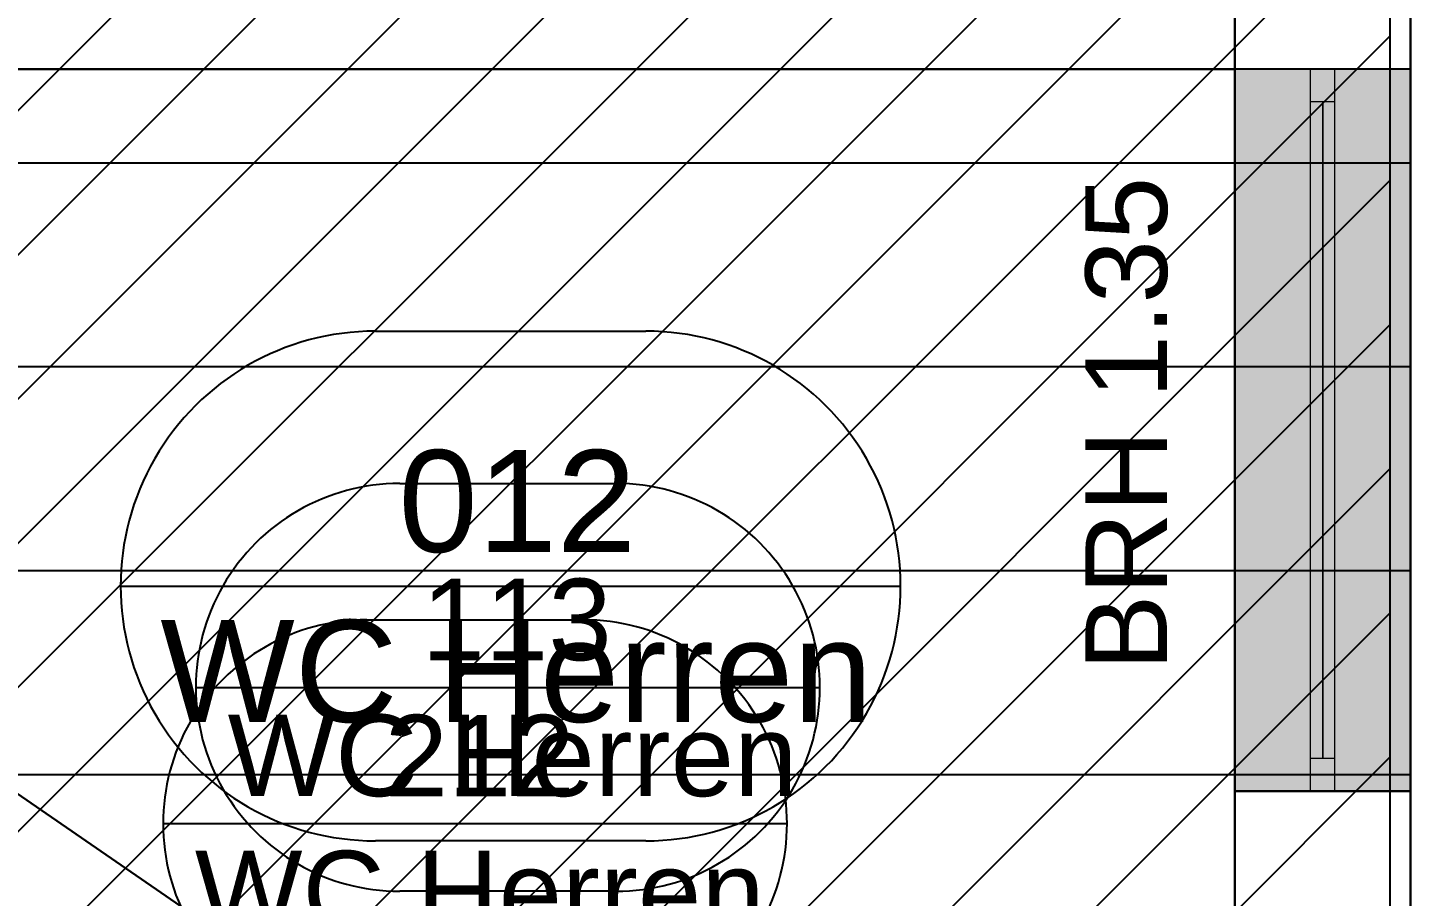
# Model space of a CAD drawing. Extents: x -996 to 41004, y -11542 to 18158.
# Drawn here: x 32972 to 36363, y -798 to 1332 of the extents above; entities that cross this region are included whole.
import ezdxf
from ezdxf.lldxf.tags import DXFTag

# ---------------------------------------------------------------- set-up
doc = ezdxf.new("R2010")
doc.units = 0
doc.header["$LTSCALE"] = 50
doc.layers.get('0').update_dxf_attribs({"lineweight": 25})
for name, color, linetype, lineweight, true_color in [('2D-NovaObj-A_Fenster', 5, 'Continuous', 25, 0x0000ff), ('2D-NovaObj-A_Geschossdecke', 7, 'Continuous', 25, 0x008080), ('2D-NovaObj-A_Raum', 1, 'Continuous', 25, 0xff0000), ('2D-NovaObj-A_Wand_allgemein', 3, 'Continuous', 25, 0x00ff00), ('3D-NovaObj-A_Fenster_3D', 9, 'Continuous', 18, 0x808080), ('3D-NovaObj-A_Geschossdecke', 7, 'Continuous', 25, 0x008080), ('3D-NovaObj-A_Wand_allgemein', 3, 'Continuous', 25, 0x00ff00), ('A_Fenster', 5, 'Continuous', 25, 0x0000ff), ('A_Geschossdecke', 7, 'Continuous', 25, 0x008080), ('A_Raum', 1, 'Continuous', 25, 0xff0000), ('A_Wand_allgemein', 3, 'Continuous', 25, 0x00ff00), ('XREF-41001-A-G-EG$0$2D-NovaObj-A_Fenster', 5, 'Continuous', 25, 0x0000ff), ('XREF-41001-A-G-EG$0$2D-NovaObj-A_Geschossdecke', 7, 'Continuous', 25, 0x008080), ('XREF-41001-A-G-EG$0$2D-NovaObj-A_Raum', 1, 'Continuous', 25, 0xff0000), ('XREF-41001-A-G-EG$0$2D-NovaObj-A_Wand_allgemein', 3, 'Continuous', 25, 0x00ff00), ('XREF-41001-A-G-EG$0$3D-NovaObj-A_Fenster_3D', 9, 'Continuous', 18, 0x808080), ('XREF-41001-A-G-EG$0$3D-NovaObj-A_Geschossdecke', 7, 'Continuous', 25, 0x008080), ('XREF-41001-A-G-EG$0$3D-NovaObj-A_Wand_allgemein', 3, 'Continuous', 25, 0x00ff00), ('XREF-41001-A-G-EG$0$A_Fenster', 5, 'Continuous', 25, 0x0000ff), ('XREF-41001-A-G-EG$0$A_Geschossdecke', 7, 'Continuous', 25, 0x008080), ('XREF-41001-A-G-EG$0$A_Raum', 1, 'Continuous', 25, 0xff0000), ('XREF-41001-A-G-EG$0$A_Wand_allgemein', 3, 'Continuous', 25, 0x00ff00), ('XREF-41001-A-G-O2$0$2D-NovaObj-A_Dach', 1, 'Continuous', 25, 0xff0000), ('XREF-41001-A-G-O2$0$2D-NovaObj-A_Fenster', 5, 'Continuous', 25, 0x0000ff), ('XREF-41001-A-G-O2$0$2D-NovaObj-A_Raum', 1, 'Continuous', 25, 0xff0000), ('XREF-41001-A-G-O2$0$2D-NovaObj-A_Wand_allgemein', 3, 'Continuous', 25, 0x00ff00), ('XREF-41001-A-G-O2$0$3D-NovaObj-A_Dach', 1, 'Continuous', 25, 0xff0000), ('XREF-41001-A-G-O2$0$3D-NovaObj-A_Fenster_3D', 9, 'Continuous', 18, 0x808080), ('XREF-41001-A-G-O2$0$3D-NovaObj-A_Wand_allgemein', 3, 'Continuous', 25, 0x00ff00), ('XREF-41001-A-G-O2$0$A_Dach', 1, 'Continuous', 25, 0xff0000), ('XREF-41001-A-G-O2$0$A_Fenster', 5, 'Continuous', 25, 0x0000ff), ('XREF-41001-A-G-O2$0$A_Raum', 1, 'Continuous', 25, 0xff0000), ('XREF-41001-A-G-O2$0$A_Wand_allgemein', 3, 'Continuous', 25, 0x00ff00)]:
    doc.layers.add(name, color=color, linetype=linetype, lineweight=lineweight, true_color=true_color)
doc.styles.get("Standard").update_dxf_attribs({"font": 'ARIALN.TTF'})
doc.styles.add('XREF-41001-A-G-EG$0$Standard', font='ARIALN.TTF')
doc.styles.add('XREF-41001-A-G-O2$0$Standard', font='ARIALN.TTF')
tags = doc.linetypes.add('fein_strichliert', pattern=[4, 1, -2, 1]).pattern_tags.tags
tags[8:9] = [DXFTag(74, 4), DXFTag(75, 0), DXFTag(340, '0'), DXFTag(46, 0.0), DXFTag(50, 0.0), DXFTag(44, 0.0), DXFTag(45, 0.0)]
tags[6:7] = [DXFTag(74, 4), DXFTag(75, 0), DXFTag(340, '0'), DXFTag(46, 0.0), DXFTag(50, 0.0), DXFTag(44, 0.0), DXFTag(45, 0.0)]
tags[4:5] = [DXFTag(74, 4), DXFTag(75, 0), DXFTag(340, '0'), DXFTag(46, 0.0), DXFTag(50, 0.0), DXFTag(44, 0.0), DXFTag(45, 0.0)]
tags = doc.linetypes.add('XREF-41001-A-G-EG$0$fein_strichliert', pattern=[4, 1, -2, 1]).pattern_tags.tags
tags[8:9] = [DXFTag(74, 4), DXFTag(75, 0), DXFTag(340, '0'), DXFTag(46, 0.0), DXFTag(50, 0.0), DXFTag(44, 0.0), DXFTag(45, 0.0)]
tags[6:7] = [DXFTag(74, 4), DXFTag(75, 0), DXFTag(340, '0'), DXFTag(46, 0.0), DXFTag(50, 0.0), DXFTag(44, 0.0), DXFTag(45, 0.0)]
tags[4:5] = [DXFTag(74, 4), DXFTag(75, 0), DXFTag(340, '0'), DXFTag(46, 0.0), DXFTag(50, 0.0), DXFTag(44, 0.0), DXFTag(45, 0.0)]
tags = doc.linetypes.add('XREF-41001-A-G-O2$0$fein_strichliert', pattern=[4, 1, -2, 1]).pattern_tags.tags
tags[8:9] = [DXFTag(74, 4), DXFTag(75, 0), DXFTag(340, '0'), DXFTag(46, 0.0), DXFTag(50, 0.0), DXFTag(44, 0.0), DXFTag(45, 0.0)]
tags[6:7] = [DXFTag(74, 4), DXFTag(75, 0), DXFTag(340, '0'), DXFTag(46, 0.0), DXFTag(50, 0.0), DXFTag(44, 0.0), DXFTag(45, 0.0)]
tags[4:5] = [DXFTag(74, 4), DXFTag(75, 0), DXFTag(340, '0'), DXFTag(46, 0.0), DXFTag(50, 0.0), DXFTag(44, 0.0), DXFTag(45, 0.0)]

# ---------------------------------------------------------------- blocks, each defined once
blk = doc.blocks.new('Wand_A0AA6LCALL', base_point=(35932.6, -2900.1))
at = {"layer": '2D-NovaObj-A_Wand_allgemein', "color": 3, "ltscale": 0.25, "true_color": 0x00ff00}
for p, q in [((36362.6, 1229.9), (36362.6, 1379.9)), ((35932.6, -2470.1), (35932.6, -540.1)), ((36362.6, -2900.1), (36362.6, -540.1))]:
    blk.add_line(p, q, dxfattribs=at)
at = {"layer": '3D-NovaObj-A_Wand_allgemein', "color": 3, "linetype": 'Continuous', "ltscale": 0.25, "true_color": 0x00ff00}
for p, q in [((35932.6, 1229.9, 3000), (35932.6, 1379.9, 3000)), ((35932.6, 1379.9), (35932.6, 1229.9)), ((36362.6, 1379.9, 3000), (36362.6, 1229.9, 3000)), ((36362.6, 1229.9), (36362.6, 1379.9)), ((35932.6, -540.1, 2350), (35932.6, 1229.9, 2350)), ((35932.6, 1229.9, 2350), (35932.6, 1229.9, 1350)), ((36362.6, 1229.9, 2350), (35932.6, 1229.9, 2350)), ((35932.6, 1229.9, 1350), (35932.6, -540.1, 1350)), ((36362.6, 1229.9, 1350), (35932.6, 1229.9, 1350)), ((35932.6, 1229.9), (35932.6, -540.1)), ((35932.6, -540.1, 3000), (35932.6, 1229.9, 3000)), ((36362.6, 1229.9, 2350), (36362.6, -540.1, 2350)), ((36362.6, 1229.9, 1350), (36362.6, 1229.9, 2350)), ((36362.6, -540.1, 1350), (36362.6, 1229.9, 1350)), ((36362.6, -540.1), (36362.6, 1229.9)), ((36362.6, 1229.9, 3000), (36362.6, -540.1, 3000)), ((35932.6, -540.1, 1350), (35932.6, -540.1, 2350)), ((36362.6, -540.1, 1350), (35932.6, -540.1, 1350)), ((36362.6, -540.1, 2350), (35932.6, -540.1, 2350)), ((35932.6, -540.1, 1350), (36362.6, -540.1, 1350)), ((35932.6, -2900.1, 3000), (35932.6, -540.1, 3000)), ((35932.6, -540.1), (35932.6, -2900.1)), ((36362.6, -540.1, 2350), (36362.6, -540.1, 1350)), ((36362.6, -540.1, 3000), (36362.6, -2900.1, 3000)), ((36362.6, -2900.1), (36362.6, -540.1))]:
    blk.add_line(p, q, dxfattribs=at)
for points, invisible_edges in [([(35932.6, -2900.1), (35932.6, 10669.9), (36362.6, 10669.9), (36362.6, -2900.1)], 15), ([(36362.6, -2900.1, 3000), (36362.6, 10669.9, 3000), (35932.6, 10669.9, 3000), (35932.6, -2900.1, 3000)], 15), ([(35932.6, 1229.9), (35932.6, 1229.9, 3000), (35932.6, 1379.9, 3000), (35932.6, 1379.9)], 5), ([(36362.6, 1379.9), (36362.6, 1379.9, 3000), (36362.6, 1229.9, 3000), (36362.6, 1229.9)], 5), ([(35932.6, -540.1, 2350), (35932.6, 1229.9, 2350), (36362.6, 1229.9, 2350), (36362.6, -540.1, 2350)], 2), ([(35932.6, 1229.9, 2350), (35932.6, 1229.9, 1350), (36362.6, 1229.9, 1350), (36362.6, 1229.9, 2350)], 2), ([(35932.6, -540.1), (35932.6, -540.1, 1350), (35932.6, 1229.9, 1350), (35932.6, 1229.9)], 7), ([(35932.6, -540.1, 2350), (35932.6, -540.1, 3000), (35932.6, 1229.9, 3000), (35932.6, 1229.9, 2350)], 13), ([(36362.6, 1229.9), (36362.6, 1229.9, 1350), (36362.6, -540.1, 1350), (36362.6, -540.1)], 7), ([(36362.6, 1229.9, 2350), (36362.6, 1229.9, 3000), (36362.6, -540.1, 3000), (36362.6, -540.1, 2350)], 13), ([(35932.6, -540.1, 1350), (35932.6, -540.1, 2350), (36362.6, -540.1, 2350), (36362.6, -540.1, 1350)], 2), ([(35932.6, -2900.1), (35932.6, -2900.1, 3000), (35932.6, -540.1, 3000), (35932.6, -540.1)], 4), ([(36362.6, -540.1), (36362.6, -540.1, 3000), (36362.6, -2900.1, 3000), (36362.6, -2900.1)], 1)]:
    blk.add_3dface(points, dxfattribs=dict(at, invisible_edges=invisible_edges))
blk.add_3dface([(35932.6, 1229.9, 1350), (35932.6, -540.1, 1350), (36362.6, -540.1, 1350), (36362.6, 1229.9, 1350)], dxfattribs=at)
blk = doc.blocks.new('Fenster_A0AA6LCCLL', base_point=(35565.9, -540.1))
at = {"layer": '2D-NovaObj-A_Fenster', "color": 5, "ltscale": 0.25, "true_color": 0x0000ff}
for p, q in [((35932.6, -540.1), (35932.6, 1229.9)), ((36362.6, 1229.9), (35932.6, 1229.9)), ((36362.6, -540.1), (36362.6, 1229.9)), ((36362.6, -540.1), (35932.6, -540.1))]:
    blk.add_line(p, q, dxfattribs=at)
at = {"layer": '2D-NovaObj-A_Fenster', "color": 5, "lineweight": 18, "ltscale": 0.18, "true_color": 0x0000ff}
for p, q in [((36117.6, -540.1), (36117.6, 1229.9)), ((36177.6, -540.1), (36177.6, 1229.9)), ((36177.6, 1149.9), (36117.6, 1149.9)), ((36177.6, -460.1), (36117.6, -460.1))]:
    blk.add_line(p, q, dxfattribs=at)
at = {"layer": '2D-NovaObj-A_Fenster', "color": 5, "linetype": 'fein_strichliert', "lineweight": 18, "ltscale": 0.18, "true_color": 0x0000ff}
blk.add_line((36177.6, 1229.9), (36117.6, 1229.9), dxfattribs=at)
at = {"layer": '2D-NovaObj-A_Fenster', "color": 7, "ltscale": 0.25, "true_color": 0xffffff}
blk.add_solid([(35932.6, -540.1), (36362.6, -540.1), (35932.6, 1229.9), (36362.6, 1229.9)], dxfattribs=at)
at = {"layer": '3D-NovaObj-A_Fenster_3D', "ltscale": 0.18}
blk.add_polyline3d([(36147.6, 1149.9, 1430), (36147.6, -460.1, 1430), (36147.6, -460.1, 2270), (36147.6, 1149.9, 2270), (36147.6, 1149.9, 1430)], close=True, dxfattribs=at)
at = {"layer": '3D-NovaObj-A_Fenster_3D', "color": 5, "ltscale": 0.18, "true_color": 0x0000ff, "invisible_edges": 15}
for points in [[(36147.6, 1229.9, 1350), (36147.6, -460.1, 1430), (36147.6, -540.1, 1350)], [(36147.6, 1149.9, 1430), (36147.6, 1229.9, 1350), (36147.6, -460.1, 1430)], [(36147.6, 1229.9, 2350), (36147.6, 1149.9, 1430), (36147.6, 1229.9, 1350)], [(36147.6, 1149.9, 2270), (36147.6, 1229.9, 2350), (36147.6, 1149.9, 1430)], [(36147.6, -460.1, 2270), (36147.6, 1149.9, 2270), (36147.6, 1229.9, 2350)], [(36147.6, 1229.9, 2350), (36147.6, -540.1, 2350), (36147.6, -460.1, 2270)], [(36147.6, -540.1, 1350), (36147.6, -460.1, 2270), (36147.6, -540.1, 2350)], [(36147.6, -460.1, 1430), (36147.6, -540.1, 1350), (36147.6, -460.1, 2270)]]:
    blk.add_3dface(points, dxfattribs=at)
at = {"layer": '2D-NovaObj-A_Fenster', "color": 5, "lineweight": 18, "ltscale": 0.18, "true_color": 0x0000ff, "insert": (35565.9, -244.8), "char_height": 200, "attachment_point": 1, "rotation": 90}
blk.add_mtext('{\\fArial;BRH 1.35}', dxfattribs=at)
at = {"layer": '3D-NovaObj-A_Fenster_3D', "ltscale": 0.18}
mesh = blk.add_polyface(dxfattribs=at)
corners = [(36147.6, 1149.9, 1430), (36147.6, -460.1, 1430), (36147.6, -460.1, 2270), (36147.6, 1149.9, 2270)]
mesh.append_faces([[corners[k] for k in face] for face in [(0, 2, 1, 1)]], dxfattribs={"vtx0": -1, "vtx2": -1})
mesh.append_faces([[corners[k] for k in face] for face in [(0, 3, 2, 2)]], dxfattribs={"vtx2": -1, "vtx3": -1})
blk = doc.blocks.new('XREF-41001-A-G-O2$0$Wand_A0AA6LAALL', base_point=(35932.6, -2900.1))
at = {"layer": 'XREF-41001-A-G-O2$0$2D-NovaObj-A_Wand_allgemein', "color": 8, "ltscale": 0.25, "true_color": 0x808080}
for p, q in [((36362.6, 1229.9), (36362.6, 1379.9)), ((35932.6, -2470.1), (35932.6, -540.1)), ((36362.6, -2900.1), (36362.6, -540.1))]:
    blk.add_line(p, q, dxfattribs=at)
at = {"layer": 'XREF-41001-A-G-O2$0$3D-NovaObj-A_Wand_allgemein', "color": 8, "linetype": 'Continuous', "ltscale": 0.25, "true_color": 0x808080}
for p, q in [((35932.6, 1229.9, 3000), (35932.6, 1379.9, 3000)), ((35932.6, 1379.9), (35932.6, 1229.9)), ((36362.6, 1379.9, 3000), (36362.6, 1229.9, 3000)), ((36362.6, 1229.9), (36362.6, 1379.9)), ((35932.6, -540.1, 2350), (35932.6, 1229.9, 2350)), ((35932.6, 1229.9, 2350), (35932.6, 1229.9, 1350)), ((36362.6, 1229.9, 2350), (35932.6, 1229.9, 2350)), ((35932.6, 1229.9, 1350), (35932.6, -540.1, 1350)), ((36362.6, 1229.9, 1350), (35932.6, 1229.9, 1350)), ((35932.6, 1229.9), (35932.6, -540.1)), ((35932.6, -540.1, 3000), (35932.6, 1229.9, 3000)), ((36362.6, 1229.9, 2350), (36362.6, -540.1, 2350)), ((36362.6, 1229.9, 1350), (36362.6, 1229.9, 2350)), ((36362.6, -540.1, 1350), (36362.6, 1229.9, 1350)), ((36362.6, -540.1), (36362.6, 1229.9)), ((36362.6, 1229.9, 3000), (36362.6, -540.1, 3000)), ((35932.6, -540.1, 1350), (35932.6, -540.1, 2350)), ((36362.6, -540.1, 1350), (35932.6, -540.1, 1350)), ((36362.6, -540.1, 2350), (35932.6, -540.1, 2350)), ((35932.6, -540.1, 1350), (36362.6, -540.1, 1350)), ((35932.6, -2900.1, 3000), (35932.6, -540.1, 3000)), ((35932.6, -540.1), (35932.6, -2900.1)), ((36362.6, -540.1, 2350), (36362.6, -540.1, 1350)), ((36362.6, -540.1, 3000), (36362.6, -2900.1, 3000)), ((36362.6, -2900.1), (36362.6, -540.1))]:
    blk.add_line(p, q, dxfattribs=at)
for points, invisible_edges in [([(35932.6, -2900.1), (35932.6, 10669.9), (36362.6, 10669.9), (36362.6, -2900.1)], 15), ([(36362.6, -2900.1, 3000), (36362.6, 10669.9, 3000), (35932.6, 10669.9, 3000), (35932.6, -2900.1, 3000)], 15), ([(35932.6, 1229.9), (35932.6, 1229.9, 3000), (35932.6, 1379.9, 3000), (35932.6, 1379.9)], 5), ([(36362.6, 1379.9), (36362.6, 1379.9, 3000), (36362.6, 1229.9, 3000), (36362.6, 1229.9)], 5), ([(35932.6, -540.1, 2350), (35932.6, 1229.9, 2350), (36362.6, 1229.9, 2350), (36362.6, -540.1, 2350)], 2), ([(35932.6, 1229.9, 2350), (35932.6, 1229.9, 1350), (36362.6, 1229.9, 1350), (36362.6, 1229.9, 2350)], 2), ([(35932.6, -540.1), (35932.6, -540.1, 1350), (35932.6, 1229.9, 1350), (35932.6, 1229.9)], 7), ([(35932.6, -540.1, 2350), (35932.6, -540.1, 3000), (35932.6, 1229.9, 3000), (35932.6, 1229.9, 2350)], 13), ([(36362.6, 1229.9), (36362.6, 1229.9, 1350), (36362.6, -540.1, 1350), (36362.6, -540.1)], 7), ([(36362.6, 1229.9, 2350), (36362.6, 1229.9, 3000), (36362.6, -540.1, 3000), (36362.6, -540.1, 2350)], 13), ([(35932.6, -540.1, 1350), (35932.6, -540.1, 2350), (36362.6, -540.1, 2350), (36362.6, -540.1, 1350)], 2), ([(35932.6, -2900.1), (35932.6, -2900.1, 3000), (35932.6, -540.1, 3000), (35932.6, -540.1)], 4), ([(36362.6, -540.1), (36362.6, -540.1, 3000), (36362.6, -2900.1, 3000), (36362.6, -2900.1)], 1)]:
    blk.add_3dface(points, dxfattribs=dict(at, invisible_edges=invisible_edges))
blk.add_3dface([(35932.6, 1229.9, 1350), (35932.6, -540.1, 1350), (36362.6, -540.1, 1350), (36362.6, 1229.9, 1350)], dxfattribs=at)
blk = doc.blocks.new('XREF-41001-A-G-O2$0$Fenster_A0AA6LABLL', base_point=(35565.9, -540.1))
at = {"layer": 'XREF-41001-A-G-O2$0$2D-NovaObj-A_Fenster', "color": 8, "ltscale": 0.25, "true_color": 0x808080}
for p, q in [((35932.6, -540.1), (35932.6, 1229.9)), ((36362.6, 1229.9), (35932.6, 1229.9)), ((36362.6, -540.1), (36362.6, 1229.9)), ((36362.6, -540.1), (35932.6, -540.1))]:
    blk.add_line(p, q, dxfattribs=at)
at = {"layer": 'XREF-41001-A-G-O2$0$2D-NovaObj-A_Fenster', "color": 8, "lineweight": 18, "ltscale": 0.18, "true_color": 0x808080}
for p, q in [((36117.6, -540.1), (36117.6, 1229.9)), ((36177.6, -540.1), (36177.6, 1229.9)), ((36177.6, 1149.9), (36117.6, 1149.9)), ((36177.6, -460.1), (36117.6, -460.1))]:
    blk.add_line(p, q, dxfattribs=at)
at = {"layer": 'XREF-41001-A-G-O2$0$2D-NovaObj-A_Fenster', "color": 8, "linetype": 'XREF-41001-A-G-O2$0$fein_strichliert', "lineweight": 18, "ltscale": 0.18, "true_color": 0x808080}
blk.add_line((36177.6, 1229.9), (36117.6, 1229.9), dxfattribs=at)
at = {"layer": 'XREF-41001-A-G-O2$0$2D-NovaObj-A_Fenster', "color": 7, "ltscale": 0.25, "true_color": 0xffffff}
blk.add_solid([(35932.6, -540.1), (36362.6, -540.1), (35932.6, 1229.9), (36362.6, 1229.9)], dxfattribs=at)
at = {"layer": 'XREF-41001-A-G-O2$0$3D-NovaObj-A_Fenster_3D', "color": 8, "ltscale": 0.18, "true_color": 0x808080}
blk.add_polyline3d([(36147.6, 1149.9, 1430), (36147.6, -460.1, 1430), (36147.6, -460.1, 2270), (36147.6, 1149.9, 2270), (36147.6, 1149.9, 1430)], close=True, dxfattribs=at)
at = {"layer": 'XREF-41001-A-G-O2$0$3D-NovaObj-A_Fenster_3D', "color": 8, "ltscale": 0.18, "true_color": 0x808080, "invisible_edges": 15}
for points in [[(36147.6, 1229.9, 1350), (36147.6, -460.1, 1430), (36147.6, -540.1, 1350)], [(36147.6, 1149.9, 1430), (36147.6, 1229.9, 1350), (36147.6, -460.1, 1430)], [(36147.6, 1229.9, 2350), (36147.6, 1149.9, 1430), (36147.6, 1229.9, 1350)], [(36147.6, 1149.9, 2270), (36147.6, 1229.9, 2350), (36147.6, 1149.9, 1430)], [(36147.6, -460.1, 2270), (36147.6, 1149.9, 2270), (36147.6, 1229.9, 2350)], [(36147.6, 1229.9, 2350), (36147.6, -540.1, 2350), (36147.6, -460.1, 2270)], [(36147.6, -540.1, 1350), (36147.6, -460.1, 2270), (36147.6, -540.1, 2350)], [(36147.6, -460.1, 1430), (36147.6, -540.1, 1350), (36147.6, -460.1, 2270)]]:
    blk.add_3dface(points, dxfattribs=at)
at = {"layer": 'XREF-41001-A-G-O2$0$2D-NovaObj-A_Fenster', "color": 8, "lineweight": 18, "ltscale": 0.18, "true_color": 0x808080, "insert": (35565.9, -244.8), "char_height": 200, "attachment_point": 1, "rotation": 90, "style": 'XREF-41001-A-G-O2$0$Standard'}
blk.add_mtext('{\\fArial;BRH 1.35}', dxfattribs=at)
at = {"layer": 'XREF-41001-A-G-O2$0$3D-NovaObj-A_Fenster_3D', "color": 8, "ltscale": 0.18, "true_color": 0x808080}
mesh = blk.add_polyface(dxfattribs=at)
corners = [(36147.6, 1149.9, 1430), (36147.6, -460.1, 1430), (36147.6, -460.1, 2270), (36147.6, 1149.9, 2270)]
mesh.append_faces([[corners[k] for k in face] for face in [(0, 2, 1, 1)]], dxfattribs={"vtx0": -1, "vtx2": -1, "color": 8})
mesh.append_faces([[corners[k] for k in face] for face in [(0, 3, 2, 2)]], dxfattribs={"vtx2": -1, "vtx3": -1, "color": 8})
blk = doc.blocks.new('XREF-41001-A-G-O2$0$WC Herren_A0AA6LBBLL', base_point=(33304.3, -1119.8))
at = {"layer": 'XREF-41001-A-G-O2$0$2D-NovaObj-A_Raum', "color": 8, "ltscale": 0.25, "true_color": 0x808080}
for p, q in [((33804.3, -119.8), (34334.4, -119.8)), ((33304.3, -619.8), (34834.4, -619.8)), ((34334.4, -1119.8), (33804.3, -1119.8))]:
    blk.add_line(p, q, dxfattribs=at)
for centre, major_axis in [((33804.3, -619.8), (0, 500)), ((34334.4, -619.8), (0, -500))]:
    blk.add_ellipse(centre, major_axis=major_axis, ratio=1, start_param=0, end_param=3.141593, dxfattribs=at)
at = {"layer": 'XREF-41001-A-G-O2$0$2D-NovaObj-A_Raum', "color": 8, "ltscale": 0.25, "true_color": 0x808080, "char_height": 200, "attachment_point": 1, "style": 'XREF-41001-A-G-O2$0$Standard'}
for s, insert in [('{\\fArial;212}', (33847.5, -353.2)), ('{\\fArial;WC Herren}', (33382.4, -686.5))]:
    blk.add_mtext(s, dxfattribs=dict(at, insert=insert))
blk = doc.blocks.new('XREF-41001-A-G-O2$0$Dachfläche_A0AA6LBFLL', base_point=(3362.6, -2900.1))
at = {"layer": 'XREF-41001-A-G-O2$0$2D-NovaObj-A_Dach', "color": 8, "ltscale": 0.25, "true_color": 0x808080}
blk.add_line((36362.6, 11099.9), (36362.6, -2900.1), dxfattribs=at)
at = {"layer": 'XREF-41001-A-G-O2$0$2D-NovaObj-A_Dach', "color": 8, "linetype": 'Continuous', "ltscale": 0.25, "true_color": 0x808080}
for p, q in [((36362.6, 1000), (3362.6, 1000)), ((36362.6, 500), (3362.6, 500)), ((36362.6, 0), (3362.6, 0)), ((36362.6, -500), (3362.6, -500))]:
    blk.add_line(p, q, dxfattribs=at)
at = {"layer": 'XREF-41001-A-G-O2$0$3D-NovaObj-A_Dach', "color": 8, "linetype": 'Continuous', "ltscale": 0.25, "true_color": 0x808080}
for p, q in [((36362.6, 11099.9, 3000), (36362.6, -2900.1, 3000)), ((36362.6, 11099.9, 3635), (36362.6, -2900.1, 3635)), ((36362.6, 11099.9, 3635), (36362.6, -2900.1, 3635)), ((36362.6, -2900.1, 3000), (36362.6, 11099.9, 3000))]:
    blk.add_line(p, q, dxfattribs=at)
at = {"layer": 'XREF-41001-A-G-O2$0$3D-NovaObj-A_Dach', "color": 8, "linetype": 'Continuous', "ltscale": 0.25, "true_color": 0x808080, "invisible_edges": 15}
for points in [[(3362.6, -2900.1, 3000), (3362.6, 11099.9, 3000), (36362.6, 11099.9, 3000)], [(3362.6, -2900.1, 3000), (36362.6, 11099.9, 3000), (36362.6, -2900.1, 3000)], [(36362.6, 11099.9, 3635), (3362.6, 11099.9, 3635), (3362.6, -2900.1, 3635)], [(36362.6, -2900.1, 3635), (36362.6, 11099.9, 3635), (3362.6, -2900.1, 3635)]]:
    blk.add_3dface(points, dxfattribs=at)
at = {"layer": 'XREF-41001-A-G-O2$0$3D-NovaObj-A_Dach', "color": 8, "linetype": 'Continuous', "ltscale": 0.25, "true_color": 0x808080}
blk.add_3dface([(36362.6, 11099.9, 3000), (36362.6, 11099.9, 3635), (36362.6, -2900.1, 3635), (36362.6, -2900.1, 3000)], dxfattribs=at)
blk = doc.blocks.new('XREF-41001-A-G-O2$0$Wand_A0AA6LBGLL', base_point=(31982.3, 1229.9))
at = {"layer": 'XREF-41001-A-G-O2$0$2D-NovaObj-A_Wand_allgemein', "color": 8, "ltscale": 0.25, "true_color": 0x808080}
blk.add_line((35932.6, 1229.9), (31982.3, 1229.9), dxfattribs=at)
at = {"layer": 'XREF-41001-A-G-O2$0$3D-NovaObj-A_Wand_allgemein', "color": 8, "linetype": 'Continuous', "ltscale": 0.25, "true_color": 0x808080}
for p, q in [((35932.6, 1229.9, 3000), (31982.3, 1229.9, 3000)), ((31982.3, 1229.9), (35932.6, 1229.9)), ((35932.6, 1229.9), (35932.6, 1229.9, 3000))]:
    blk.add_line(p, q, dxfattribs=at)
at = {"layer": 'XREF-41001-A-G-O2$0$3D-NovaObj-A_Wand_allgemein', "color": 8, "linetype": 'Continuous', "ltscale": 0.25, "true_color": 0x808080, "invisible_edges": 15}
for points in [[(35932.6, 1229.9), (31982.3, 1229.9), (31982.3, 1379.9), (35932.6, 1379.9)], [(35932.6, 1379.9, 3000), (31982.3, 1379.9, 3000), (31982.3, 1229.9, 3000), (35932.6, 1229.9, 3000)]]:
    blk.add_3dface(points, dxfattribs=at)
at = {"layer": 'XREF-41001-A-G-O2$0$3D-NovaObj-A_Wand_allgemein', "color": 8, "linetype": 'Continuous', "ltscale": 0.25, "true_color": 0x808080}
blk.add_3dface([(35932.6, 1229.9), (35932.6, 1229.9, 3000), (31982.3, 1229.9, 3000), (31982.3, 1229.9)], dxfattribs=at)
blk = doc.blocks.new('XREF-41001-A-G-O2')
at = {"layer": 'XREF-41001-A-G-O2$0$A_Dach', "color": 8, "ltscale": 0.25, "true_color": 0x808080}
blk.add_blockref('XREF-41001-A-G-O2$0$Dachfläche_A0AA6LBFLL', (3362.6, -2900.1), dxfattribs=at)
at = {"layer": 'XREF-41001-A-G-O2$0$A_Fenster', "color": 8, "ltscale": 0.25, "true_color": 0x808080}
blk.add_blockref('XREF-41001-A-G-O2$0$Fenster_A0AA6LABLL', (35565.9, -540.1), dxfattribs=at)
at = {"layer": 'XREF-41001-A-G-O2$0$A_Raum', "color": 8, "ltscale": 0.25, "true_color": 0x808080}
blk.add_blockref('XREF-41001-A-G-O2$0$WC Herren_A0AA6LBBLL', (33304.3, -1119.8), dxfattribs=at)
at = {"layer": 'XREF-41001-A-G-O2$0$A_Wand_allgemein', "color": 8, "ltscale": 0.25, "true_color": 0x808080}
for name, p in [('XREF-41001-A-G-O2$0$Wand_A0AA6LAALL', (35932.6, -2900.1)), ('XREF-41001-A-G-O2$0$Wand_A0AA6LBGLL', (31982.3, 1229.9))]:
    blk.add_blockref(name, p, dxfattribs=at)
blk = doc.blocks.new('Geschossdecke_A0AA6LCPLL', base_point=(13362.6, -2900.1))
at = {"layer": '2D-NovaObj-A_Geschossdecke', "color": 134, "ltscale": 0.25, "true_color": 0x009999}
blk.add_line((36312.6, 11049.9), (36312.6, -2850.1), dxfattribs=at)
at = {"layer": '2D-NovaObj-A_Geschossdecke', "color": 134, "linetype": 'Continuous', "ltscale": 0.25, "true_color": 0x009999}
for p, q in [((28969.7, -2850.1), (36312.6, 4492.7)), ((29323.3, -2850.1), (36312.6, 4139.2)), ((29676.8, -2850.1), (36312.6, 3785.6)), ((30030.4, -2850.1), (36312.6, 3432.1)), ((30383.9, -2850.1), (36312.6, 3078.5)), ((30737.5, -2850.1), (36312.6, 2725)), ((31091, -2850.1), (36312.6, 2371.4)), ((31444.6, -2850.1), (36312.6, 2017.9)), ((31798.1, -2850.1), (36312.6, 1664.3)), ((32151.7, -2850.1), (36312.6, 1310.8)), ((32505.2, -2850.1), (36312.6, 957.2)), ((32858.8, -2850.1), (36312.6, 603.7)), ((33212.3, -2850.1), (36312.6, 250.1)), ((33565.9, -2850.1), (36312.6, -103.4)), ((33919.5, -2850.1), (36312.6, -457))]:
    blk.add_line(p, q, dxfattribs=at)
at = {"layer": '3D-NovaObj-A_Geschossdecke', "color": 134, "linetype": 'Continuous', "ltscale": 0.25, "true_color": 0x009999}
for p, q in [((36362.6, -2900.1, 3000), (36362.6, 11099.9, 3000)), ((36362.6, -2900.1, 3380), (36362.6, 11099.9, 3380))]:
    blk.add_line(p, q, dxfattribs=at)
blk.add_3dface([(36362.6, -2900.1, 3380), (36362.6, 11099.9, 3380), (36362.6, 11099.9, 3000), (36362.6, -2900.1, 3000)], dxfattribs=at)
mesh = blk.add_polyface(dxfattribs=at)
corners = [(26762.6, -2900.1, 3000), (36362.6, -2900.1, 3000), (36362.6, 11099.9, 3000), (16412.6, 11099.9, 3000), (16412.6, -2900.1, 3000), (13362.6, -2900.1, 3000), (23262.6, -2900.1, 3000), (23262.6, 2474.9, 3000), (28562.6, 2474.9, 3000), (28562.6, 214.9, 3000), (26762.6, 214.9, 3000)]
mesh.append_faces([[corners[k] for k in face] for face in [(6, 3, 7, 7), (7, 2, 8, 8), (8, 1, 9, 9)]], dxfattribs={"vtx0": -1, "vtx1": -1, "vtx2": -1, "color": 134})
mesh.append_faces([[corners[k] for k in face] for face in [(1, 10, 9, 9)]], dxfattribs={"vtx0": -1, "vtx2": -1, "vtx3": -1, "color": 134})
mesh.append_faces([[corners[k] for k in face] for face in [(4, 3, 6, 6), (3, 2, 7, 7), (2, 1, 8, 8)]], dxfattribs={"vtx1": -1, "vtx2": -1, "vtx3": -1, "color": 134})
mesh.append_faces([[corners[k] for k in face] for face in [(1, 0, 10, 10)]], dxfattribs={"vtx2": -1, "vtx3": -1, "color": 134})
mesh = blk.add_polyface(dxfattribs=at)
corners = [(26762.6, -2900.1, 3380), (36362.6, -2900.1, 3380), (36362.6, 11099.9, 3380), (16412.6, 11099.9, 3380), (16412.6, -2900.1, 3380), (13362.6, -2900.1, 3380), (23262.6, -2900.1, 3380), (23262.6, 2474.9, 3380), (28562.6, 2474.9, 3380), (28562.6, 214.9, 3380), (26762.6, 214.9, 3380)]
mesh.append_faces([[corners[k] for k in face] for face in [(4, 6, 3, 3), (3, 7, 2, 2), (2, 8, 1, 1)]], dxfattribs={"vtx0": -1, "vtx1": -1, "vtx2": -1, "color": 134})
mesh.append_faces([[corners[k] for k in face] for face in [(1, 10, 0, 0)]], dxfattribs={"vtx0": -1, "vtx2": -1, "color": 134})
mesh.append_faces([[corners[k] for k in face] for face in [(1, 9, 10, 10)]], dxfattribs={"vtx0": -1, "vtx2": -1, "vtx3": -1, "color": 134})
mesh.append_faces([[corners[k] for k in face] for face in [(6, 7, 3, 3), (7, 8, 2, 2), (8, 9, 1, 1)]], dxfattribs={"vtx1": -1, "vtx2": -1, "vtx3": -1, "color": 134})
blk = doc.blocks.new('WC Herren_A0AA6LCTLL', base_point=(33384.7, -785.8))
at = {"layer": '2D-NovaObj-A_Raum', "ltscale": 0.25}
for p, q in [((33884.7, 214.2), (34414.8, 214.2)), ((33384.7, -285.8), (34914.8, -285.8)), ((34414.8, -785.8), (33884.7, -785.8))]:
    blk.add_line(p, q, dxfattribs=at)
for centre, major_axis in [((33884.7, -285.8), (0, 500)), ((34414.8, -285.8), (0, -500))]:
    blk.add_ellipse(centre, major_axis=major_axis, ratio=1, start_param=0, end_param=3.141593, dxfattribs=at)
at = {"layer": '2D-NovaObj-A_Raum', "ltscale": 0.25, "char_height": 200, "attachment_point": 1}
for s, insert in [('{\\fArial;113}', (33938.3, -19.2)), ('{\\fArial;WC Herren}', (33462.7, -352.5))]:
    blk.add_mtext(s, dxfattribs=dict(at, insert=insert))
blk = doc.blocks.new('XREF-41001-A-G-EG$0$Wand_A0AA6L8RLL', base_point=(35932.6, -2470.1))
at = {"layer": 'XREF-41001-A-G-EG$0$2D-NovaObj-A_Wand_allgemein', "color": 6, "ltscale": 0.25, "true_color": 0xff00ff}
for p, q in [((36362.6, 1229.9), (36362.6, 1379.9)), ((35932.6, -2470.1), (35932.6, -540.1)), ((36362.6, -2470.1), (36362.6, -540.1))]:
    blk.add_line(p, q, dxfattribs=at)
at = {"layer": 'XREF-41001-A-G-EG$0$3D-NovaObj-A_Wand_allgemein', "color": 6, "linetype": 'Continuous', "ltscale": 0.25, "true_color": 0xff00ff}
for p, q in [((35932.6, 1229.9, 3000), (35932.6, 1379.9, 3000)), ((35932.6, 1379.9), (35932.6, 1229.9)), ((36362.6, 1379.9, 3000), (36362.6, 1229.9, 3000)), ((36362.6, 1229.9), (36362.6, 1379.9)), ((35932.6, -540.1, 2350), (35932.6, 1229.9, 2350)), ((35932.6, 1229.9, 2350), (35932.6, 1229.9, 1350)), ((36362.6, 1229.9, 2350), (35932.6, 1229.9, 2350)), ((35932.6, 1229.9, 1350), (35932.6, -540.1, 1350)), ((36362.6, 1229.9, 1350), (35932.6, 1229.9, 1350)), ((35932.6, 1229.9), (35932.6, -540.1)), ((35932.6, -540.1, 3000), (35932.6, 1229.9, 3000)), ((36362.6, 1229.9, 2350), (36362.6, -540.1, 2350)), ((36362.6, 1229.9, 1350), (36362.6, 1229.9, 2350)), ((36362.6, -540.1, 1350), (36362.6, 1229.9, 1350)), ((36362.6, -540.1), (36362.6, 1229.9)), ((36362.6, 1229.9, 3000), (36362.6, -540.1, 3000)), ((35932.6, -540.1, 1350), (35932.6, -540.1, 2350)), ((36362.6, -540.1, 1350), (35932.6, -540.1, 1350)), ((36362.6, -540.1, 2350), (35932.6, -540.1, 2350)), ((35932.6, -540.1, 1350), (36362.6, -540.1, 1350)), ((35932.6, -2470.1, 3000), (35932.6, -540.1, 3000)), ((35932.6, -540.1), (35932.6, -2470.1)), ((36362.6, -540.1, 2350), (36362.6, -540.1, 1350)), ((36362.6, -540.1, 3000), (36362.6, -2470.1, 3000)), ((36362.6, -2470.1), (36362.6, -540.1))]:
    blk.add_line(p, q, dxfattribs=at)
for points, invisible_edges in [([(36362.6, -2470.1, 3000), (36362.6, 11099.9, 3000), (35932.6, 11099.9, 3000), (35932.6, -2470.1, 3000)], 15), ([(35932.6, -2470.1), (35932.6, 5329.9), (36362.6, 5329.9), (36362.6, -2470.1)], 15), ([(35932.6, 1229.9), (35932.6, 1229.9, 3000), (35932.6, 1379.9, 3000), (35932.6, 1379.9)], 5), ([(36362.6, 1379.9), (36362.6, 1379.9, 3000), (36362.6, 1229.9, 3000), (36362.6, 1229.9)], 5), ([(35932.6, -540.1, 2350), (35932.6, 1229.9, 2350), (36362.6, 1229.9, 2350), (36362.6, -540.1, 2350)], 2), ([(35932.6, 1229.9, 2350), (35932.6, 1229.9, 1350), (36362.6, 1229.9, 1350), (36362.6, 1229.9, 2350)], 2), ([(35932.6, -540.1), (35932.6, -540.1, 1350), (35932.6, 1229.9, 1350), (35932.6, 1229.9)], 7), ([(35932.6, -540.1, 2350), (35932.6, -540.1, 3000), (35932.6, 1229.9, 3000), (35932.6, 1229.9, 2350)], 13), ([(36362.6, 1229.9), (36362.6, 1229.9, 1350), (36362.6, -540.1, 1350), (36362.6, -540.1)], 7), ([(36362.6, 1229.9, 2350), (36362.6, 1229.9, 3000), (36362.6, -540.1, 3000), (36362.6, -540.1, 2350)], 13), ([(35932.6, -540.1, 1350), (35932.6, -540.1, 2350), (36362.6, -540.1, 2350), (36362.6, -540.1, 1350)], 2), ([(35932.6, -2470.1), (35932.6, -2470.1, 3000), (35932.6, -540.1, 3000), (35932.6, -540.1)], 4), ([(36362.6, -540.1), (36362.6, -540.1, 3000), (36362.6, -2470.1, 3000), (36362.6, -2470.1)], 1)]:
    blk.add_3dface(points, dxfattribs=dict(at, invisible_edges=invisible_edges))
blk.add_3dface([(35932.6, 1229.9, 1350), (35932.6, -540.1, 1350), (36362.6, -540.1, 1350), (36362.6, 1229.9, 1350)], dxfattribs=at)
blk = doc.blocks.new('XREF-41001-A-G-EG$0$Fenster_A0AA6L8SLL', base_point=(35565.9, -540.1))
at = {"layer": 'XREF-41001-A-G-EG$0$2D-NovaObj-A_Fenster', "color": 6, "ltscale": 0.25, "true_color": 0xff00ff}
for p, q in [((35932.6, -540.1), (35932.6, 1229.9)), ((36362.6, 1229.9), (35932.6, 1229.9)), ((36362.6, -540.1), (36362.6, 1229.9)), ((36362.6, -540.1), (35932.6, -540.1))]:
    blk.add_line(p, q, dxfattribs=at)
at = {"layer": 'XREF-41001-A-G-EG$0$2D-NovaObj-A_Fenster', "color": 6, "lineweight": 18, "ltscale": 0.18, "true_color": 0xff00ff}
for p, q in [((36117.6, -540.1), (36117.6, 1229.9)), ((36177.6, -540.1), (36177.6, 1229.9)), ((36177.6, 1149.9), (36117.6, 1149.9)), ((36177.6, -460.1), (36117.6, -460.1))]:
    blk.add_line(p, q, dxfattribs=at)
at = {"layer": 'XREF-41001-A-G-EG$0$2D-NovaObj-A_Fenster', "color": 6, "linetype": 'XREF-41001-A-G-EG$0$fein_strichliert', "lineweight": 18, "ltscale": 0.18, "true_color": 0xff00ff}
blk.add_line((36177.6, 1229.9), (36117.6, 1229.9), dxfattribs=at)
at = {"layer": 'XREF-41001-A-G-EG$0$2D-NovaObj-A_Fenster', "color": 7, "ltscale": 0.25, "true_color": 0xffffff}
blk.add_solid([(35932.6, -540.1), (36362.6, -540.1), (35932.6, 1229.9), (36362.6, 1229.9)], dxfattribs=at)
at = {"layer": 'XREF-41001-A-G-EG$0$3D-NovaObj-A_Fenster_3D', "color": 6, "ltscale": 0.18, "true_color": 0xff00ff}
blk.add_polyline3d([(36147.6, 1149.9, 1430), (36147.6, -460.1, 1430), (36147.6, -460.1, 2270), (36147.6, 1149.9, 2270), (36147.6, 1149.9, 1430)], close=True, dxfattribs=at)
at = {"layer": 'XREF-41001-A-G-EG$0$3D-NovaObj-A_Fenster_3D', "color": 6, "ltscale": 0.18, "true_color": 0xff00ff, "invisible_edges": 15}
for points in [[(36147.6, 1229.9, 1350), (36147.6, -460.1, 1430), (36147.6, -540.1, 1350)], [(36147.6, 1149.9, 1430), (36147.6, 1229.9, 1350), (36147.6, -460.1, 1430)], [(36147.6, 1229.9, 2350), (36147.6, 1149.9, 1430), (36147.6, 1229.9, 1350)], [(36147.6, 1149.9, 2270), (36147.6, 1229.9, 2350), (36147.6, 1149.9, 1430)], [(36147.6, -460.1, 2270), (36147.6, 1149.9, 2270), (36147.6, 1229.9, 2350)], [(36147.6, 1229.9, 2350), (36147.6, -540.1, 2350), (36147.6, -460.1, 2270)], [(36147.6, -540.1, 1350), (36147.6, -460.1, 2270), (36147.6, -540.1, 2350)], [(36147.6, -460.1, 1430), (36147.6, -540.1, 1350), (36147.6, -460.1, 2270)]]:
    blk.add_3dface(points, dxfattribs=at)
at = {"layer": 'XREF-41001-A-G-EG$0$2D-NovaObj-A_Fenster', "color": 6, "lineweight": 18, "ltscale": 0.18, "true_color": 0xff00ff, "insert": (35565.9, -244.8), "char_height": 200, "attachment_point": 1, "rotation": 90, "style": 'XREF-41001-A-G-EG$0$Standard'}
blk.add_mtext('{\\fArial;BRH 1.35}', dxfattribs=at)
at = {"layer": 'XREF-41001-A-G-EG$0$3D-NovaObj-A_Fenster_3D', "color": 6, "ltscale": 0.18, "true_color": 0xff00ff}
mesh = blk.add_polyface(dxfattribs=at)
corners = [(36147.6, 1149.9, 1430), (36147.6, -460.1, 1430), (36147.6, -460.1, 2270), (36147.6, 1149.9, 2270)]
mesh.append_faces([[corners[k] for k in face] for face in [(0, 2, 1, 1)]], dxfattribs={"vtx0": -1, "vtx2": -1, "color": 6})
mesh.append_faces([[corners[k] for k in face] for face in [(0, 3, 2, 2)]], dxfattribs={"vtx2": -1, "vtx3": -1, "color": 6})
blk = doc.blocks.new('XREF-41001-A-G-EG$0$Wand_A0AA6L8WLL', base_point=(31982.3, 1229.9))
at = {"layer": 'XREF-41001-A-G-EG$0$2D-NovaObj-A_Wand_allgemein', "color": 6, "ltscale": 0.25, "true_color": 0xff00ff}
blk.add_line((35932.6, 1229.9), (31982.3, 1229.9), dxfattribs=at)
at = {"layer": 'XREF-41001-A-G-EG$0$3D-NovaObj-A_Wand_allgemein', "color": 6, "linetype": 'Continuous', "ltscale": 0.25, "true_color": 0xff00ff}
for p, q in [((35932.6, 1229.9, 3000), (31982.3, 1229.9, 3000)), ((31982.3, 1229.9), (35932.6, 1229.9)), ((35932.6, 1229.9), (35932.6, 1229.9, 3000))]:
    blk.add_line(p, q, dxfattribs=at)
at = {"layer": 'XREF-41001-A-G-EG$0$3D-NovaObj-A_Wand_allgemein', "color": 6, "linetype": 'Continuous', "ltscale": 0.25, "true_color": 0xff00ff, "invisible_edges": 15}
for points in [[(35932.6, 1229.9), (31982.3, 1229.9), (31982.3, 1379.9), (35932.6, 1379.9)], [(35932.6, 1379.9, 3000), (31982.3, 1379.9, 3000), (31982.3, 1229.9, 3000), (35932.6, 1229.9, 3000)]]:
    blk.add_3dface(points, dxfattribs=at)
at = {"layer": 'XREF-41001-A-G-EG$0$3D-NovaObj-A_Wand_allgemein', "color": 6, "linetype": 'Continuous', "ltscale": 0.25, "true_color": 0xff00ff}
blk.add_3dface([(35932.6, 1229.9), (35932.6, 1229.9, 3000), (31982.3, 1229.9, 3000), (31982.3, 1229.9)], dxfattribs=at)
blk = doc.blocks.new('XREF-41001-A-G-EG$0$Geschossdecke_A0AA6L9BLL', base_point=(3362.6, -2900.1))
at = {"layer": 'XREF-41001-A-G-EG$0$2D-NovaObj-A_Geschossdecke', "color": 6, "ltscale": 0.25, "true_color": 0xff00ff}
blk.add_line((36312.6, 11049.9), (36312.6, -2850.1), dxfattribs=at)
at = {"layer": 'XREF-41001-A-G-EG$0$2D-NovaObj-A_Geschossdecke', "color": 6, "linetype": 'Continuous', "ltscale": 0.25, "true_color": 0xff00ff}
for p, q in [((28969.7, -2850.1), (36312.6, 4492.7)), ((29323.3, -2850.1), (36312.6, 4139.2)), ((29676.8, -2850.1), (36312.6, 3785.6)), ((30030.4, -2850.1), (36312.6, 3432.1)), ((30383.9, -2850.1), (36312.6, 3078.5)), ((30737.5, -2850.1), (36312.6, 2725)), ((31091, -2850.1), (36312.6, 2371.4)), ((31444.6, -2850.1), (36312.6, 2017.9)), ((31798.1, -2850.1), (36312.6, 1664.3)), ((32151.7, -2850.1), (36312.6, 1310.8)), ((32505.2, -2850.1), (36312.6, 957.2)), ((32858.8, -2850.1), (36312.6, 603.7)), ((33212.3, -2850.1), (36312.6, 250.1)), ((33565.9, -2850.1), (36312.6, -103.4)), ((33919.5, -2850.1), (36312.6, -457))]:
    blk.add_line(p, q, dxfattribs=at)
at = {"layer": 'XREF-41001-A-G-EG$0$3D-NovaObj-A_Geschossdecke', "color": 6, "linetype": 'Continuous', "ltscale": 0.25, "true_color": 0xff00ff}
for p, q in [((36362.6, 11099.9, 3000), (36362.6, -2900.1, 3000)), ((36362.6, 11099.9, 3380), (36362.6, -2900.1, 3380))]:
    blk.add_line(p, q, dxfattribs=at)
at = {"layer": 'XREF-41001-A-G-EG$0$3D-NovaObj-A_Geschossdecke', "color": 6, "linetype": 'Continuous', "ltscale": 0.25, "true_color": 0xff00ff, "invisible_edges": 15}
for points in [[(28562.6, 219.9, 3000), (28562.6, 2469.9, 3000), (36362.6, 11099.9, 3000)], [(28562.6, 219.9, 3000), (36362.6, 11099.9, 3000), (36362.6, -2900.1, 3000)], [(28562.6, 219.9, 3380), (28562.6, 2469.9, 3380), (36362.6, 11099.9, 3380)], [(28562.6, 219.9, 3380), (36362.6, 11099.9, 3380), (36362.6, -2900.1, 3380)], [(28562.6, 219.9, 3000), (36362.6, -2900.1, 3000), (26762.6, -2900.1, 3000)], [(28562.6, 219.9, 3380), (36362.6, -2900.1, 3380), (26762.6, -2900.1, 3380)]]:
    blk.add_3dface(points, dxfattribs=at)
at = {"layer": 'XREF-41001-A-G-EG$0$3D-NovaObj-A_Geschossdecke', "color": 6, "linetype": 'Continuous', "ltscale": 0.25, "true_color": 0xff00ff}
blk.add_3dface([(36362.6, 11099.9, 3380), (36362.6, -2900.1, 3380), (36362.6, -2900.1, 3000), (36362.6, 11099.9, 3000)], dxfattribs=at)
blk = doc.blocks.new('XREF-41001-A-G-EG$0$WC Herren_A0AA6L9ILL', base_point=(33200.1, -662.2))
at = {"layer": 'XREF-41001-A-G-EG$0$2D-NovaObj-A_Raum', "color": 6, "ltscale": 0.25, "true_color": 0xff00ff}
for p, q in [((33825.1, 587.8), (34487.7, 587.8)), ((33200.1, -37.2), (35112.7, -37.2)), ((34487.7, -662.2), (33825.1, -662.2))]:
    blk.add_line(p, q, dxfattribs=at)
for centre, major_axis in [((33825.1, -37.2), (0, 625)), ((34487.7, -37.2), (0, -625))]:
    blk.add_ellipse(centre, major_axis=major_axis, ratio=1, start_param=0, end_param=3.141593, dxfattribs=at)
at = {"layer": 'XREF-41001-A-G-EG$0$2D-NovaObj-A_Raum', "color": 6, "ltscale": 0.25, "true_color": 0xff00ff, "char_height": 250, "attachment_point": 1, "style": 'XREF-41001-A-G-EG$0$Standard'}
for s, insert in [('{\\fArial;012}', (33881.6, 296.2)), ('{\\fArial;WC Herren}', (33297.6, -120.5))]:
    blk.add_mtext(s, dxfattribs=dict(at, insert=insert))
blk = doc.blocks.new('XREF-41001-A-G-EG')
at = {"layer": 'XREF-41001-A-G-EG$0$A_Fenster', "color": 6, "ltscale": 0.25, "true_color": 0xff00ff}
blk.add_blockref('XREF-41001-A-G-EG$0$Fenster_A0AA6L8SLL', (35565.9, -540.1), dxfattribs=at)
at = {"layer": 'XREF-41001-A-G-EG$0$A_Geschossdecke', "color": 6, "ltscale": 0.25, "true_color": 0xff00ff}
blk.add_blockref('XREF-41001-A-G-EG$0$Geschossdecke_A0AA6L9BLL', (3362.6, -2900.1), dxfattribs=at)
at = {"layer": 'XREF-41001-A-G-EG$0$A_Raum', "color": 6, "ltscale": 0.25, "true_color": 0xff00ff}
blk.add_blockref('XREF-41001-A-G-EG$0$WC Herren_A0AA6L9ILL', (33200.1, -662.2), dxfattribs=at)
at = {"layer": 'XREF-41001-A-G-EG$0$A_Wand_allgemein', "color": 6, "ltscale": 0.25, "true_color": 0xff00ff}
for name, p in [('XREF-41001-A-G-EG$0$Wand_A0AA6L8RLL', (35932.6, -2470.1)), ('XREF-41001-A-G-EG$0$Wand_A0AA6L8WLL', (31982.3, 1229.9))]:
    blk.add_blockref(name, p, dxfattribs=at)
blk = doc.blocks.new('Wand_A0AA6LCWLL', base_point=(31982.3, 1229.9))
at = {"layer": '2D-NovaObj-A_Wand_allgemein', "color": 3, "ltscale": 0.25, "true_color": 0x00ff00}
blk.add_line((35932.6, 1229.9), (31982.3, 1229.9), dxfattribs=at)
at = {"layer": '3D-NovaObj-A_Wand_allgemein', "color": 3, "linetype": 'Continuous', "ltscale": 0.25, "true_color": 0x00ff00}
for p, q in [((35932.6, 1229.9, 3000), (31982.3, 1229.9, 3000)), ((31982.3, 1229.9), (35932.6, 1229.9)), ((35932.6, 1229.9), (35932.6, 1229.9, 3000))]:
    blk.add_line(p, q, dxfattribs=at)
at = {"layer": '3D-NovaObj-A_Wand_allgemein', "color": 3, "linetype": 'Continuous', "ltscale": 0.25, "true_color": 0x00ff00, "invisible_edges": 15}
for points in [[(35932.6, 1229.9), (31982.3, 1229.9), (31982.3, 1379.9), (35932.6, 1379.9)], [(35932.6, 1379.9, 3000), (31982.3, 1379.9, 3000), (31982.3, 1229.9, 3000), (35932.6, 1229.9, 3000)]]:
    blk.add_3dface(points, dxfattribs=at)
at = {"layer": '3D-NovaObj-A_Wand_allgemein', "color": 3, "linetype": 'Continuous', "ltscale": 0.25, "true_color": 0x00ff00}
blk.add_3dface([(35932.6, 1229.9), (35932.6, 1229.9, 3000), (31982.3, 1229.9, 3000), (31982.3, 1229.9)], dxfattribs=at)

msp = doc.modelspace()

# ---------------------------------------------------------------- block references
at = {"color": 8, "lineweight": 25, "ltscale": 0.25, "true_color": 0x808080}
msp.add_blockref('XREF-41001-A-G-O2', (0, 0, 3380), dxfattribs=at)
at = {"color": 6, "lineweight": 25, "ltscale": 0.25, "true_color": 0xff00ff}
msp.add_blockref('XREF-41001-A-G-EG', (0, 0, -3380), dxfattribs=at)
at = {"layer": 'A_Fenster', "color": 5, "ltscale": 0.25, "true_color": 0x0000ff}
msp.add_blockref('Fenster_A0AA6LCCLL', (35565.9, -540.1), dxfattribs=at)
at = {"layer": 'A_Geschossdecke', "color": 134, "ltscale": 0.25, "true_color": 0x009999}
msp.add_blockref('Geschossdecke_A0AA6LCPLL', (13362.6, -2900.1), dxfattribs=at)
at = {"layer": 'A_Raum', "ltscale": 0.25}
msp.add_blockref('WC Herren_A0AA6LCTLL', (33384.7, -785.8), dxfattribs=at)
at = {"layer": 'A_Wand_allgemein', "color": 3, "ltscale": 0.25, "true_color": 0x00ff00}
for name, p in [('Wand_A0AA6LCALL', (35932.6, -2900.1)), ('Wand_A0AA6LCWLL', (31982.3, 1229.9))]:
    msp.add_blockref(name, p, dxfattribs=at)

doc.saveas('drawing.dxf')
